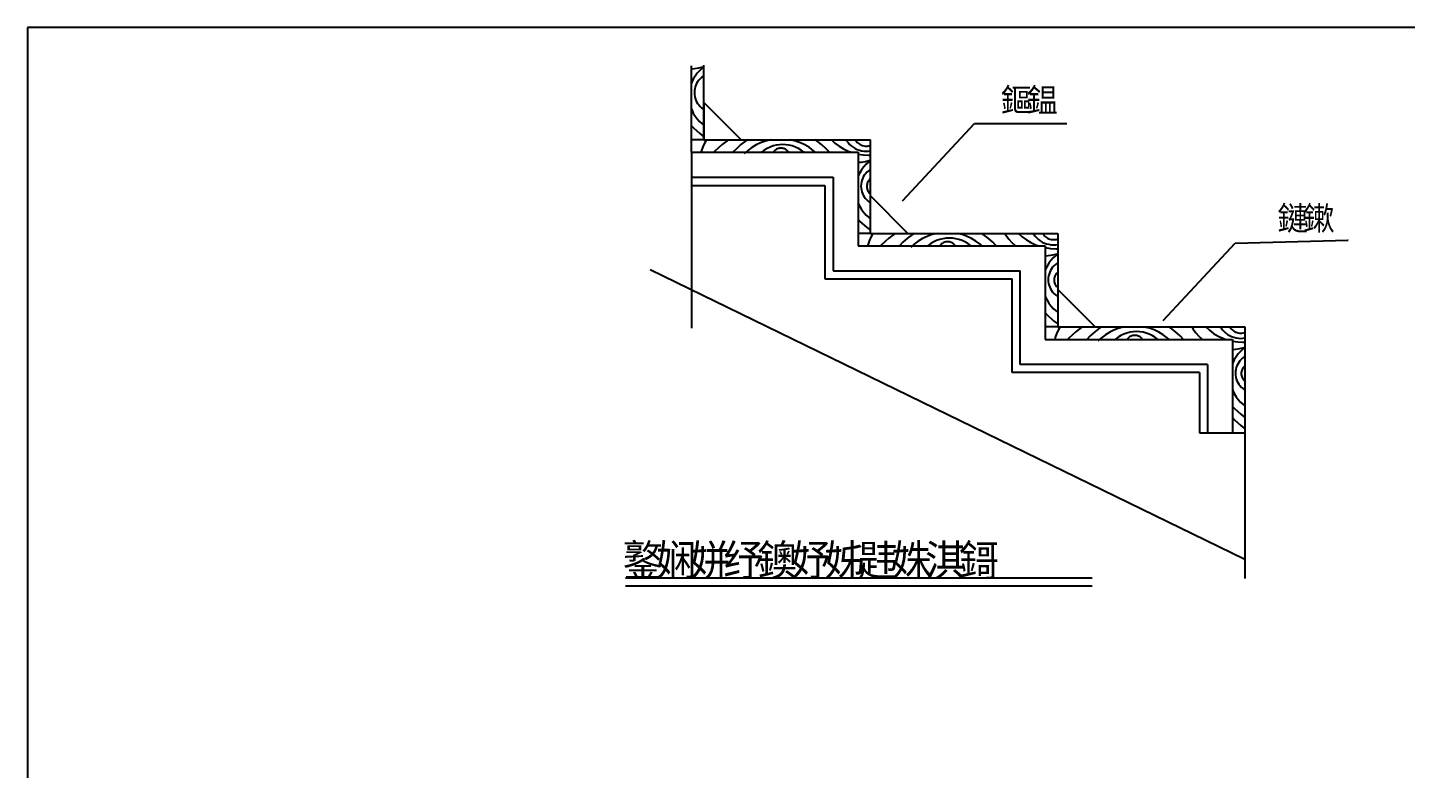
# Model space of a CAD drawing. Header units: metres. Extents: x 0 to 420, y 0 to 297.
# Drawn here: x 0 to 276, y 148.5 to 297 of the extents above; entities that cross this region are included whole.
import ezdxf

# ---------------------------------------------------------------- set-up
doc = ezdxf.new("R2010")
doc.units = ezdxf.units.M

msp = doc.modelspace()

# ---------------------------------------------------------------- linework, layer by layer
for p, q in [((420, 297), (0, 297)), ((0, 297), (0, 0)), ((132.96, 271.99), (132.96, 289.31)), ((132.96, 288.75), (133.58, 288.79)), ((133.69, 287.26), (133.33, 286.66)), ((133.58, 288.79), (134.46, 288.92)), ((134.11, 287.83), (133.69, 287.26)), ((134.59, 288.35), (134.11, 287.83)), ((134.46, 288.92), (135.33, 289.14)), ((135.11, 288.83), (134.59, 288.35)), ((135.3, 287.22), (134.99, 286.99)), ((135.46, 289.1), (135.11, 288.83)), ((135.46, 287.32), (135.3, 287.22)), ((135.33, 289.14), (135.46, 289.18)), ((135.46, 274.49), (135.46, 289.46)), ((133.03, 286.02), (132.96, 285.85)), ((133.33, 286.66), (133.03, 286.02)), ((133.58, 284.35), (133.56, 283.97)), ((133.63, 284.73), (133.58, 284.35)), ((133.73, 285.1), (133.63, 284.73)), ((133.86, 285.46), (133.73, 285.1)), ((134.02, 285.81), (133.86, 285.46)), ((134.22, 286.14), (134.02, 285.81)), ((134.45, 286.45), (134.22, 286.14)), ((134.71, 286.74), (134.45, 286.45)), ((134.99, 286.99), (134.71, 286.74)), ((133.56, 283.97), (133.58, 283.58)), ((133.58, 283.58), (133.63, 283.2)), ((133.63, 283.2), (133.73, 282.83)), ((133.73, 282.83), (133.86, 282.47)), ((133.86, 282.47), (134.02, 282.12)), ((134.02, 282.12), (134.22, 281.79)), ((134.22, 281.79), (134.45, 281.48)), ((135.46, 281.99), (142.96, 274.49)), ((135.46, 281.99), (135.46, 274.49)), ((132.96, 280.68), (133.03, 280.51)), ((133.03, 280.51), (133.33, 279.87)), ((133.33, 279.87), (133.69, 279.26)), ((133.69, 279.26), (134.11, 278.7)), ((134.45, 281.48), (134.71, 281.2)), ((134.71, 281.2), (134.99, 280.94)), ((134.99, 280.94), (135.3, 280.71)), ((135.3, 280.71), (135.46, 280.61)), ((132.96, 277.32), (133.36, 276.9)), ((133.36, 276.9), (134.65, 275.73)), ((134.11, 278.7), (134.59, 278.17)), ((134.59, 278.17), (135.11, 277.7)), ((135.11, 277.7), (135.46, 277.43)), ((175.24, 262.25), (189.65, 277.74)), ((189.65, 277.74), (208.17, 277.74)), ((135.46, 274.49), (132.96, 274.49)), ((134.65, 275.73), (135.46, 275.11)), ((135.58, 273.84), (135.24, 273.11)), ((135.46, 274.49), (166.34, 274.49)), ((135.46, 274.49), (142.96, 274.49)), ((135.97, 274.49), (135.58, 273.84)), ((139.15, 273.56), (137.66, 272.21)), ((140.37, 274.49), (139.15, 273.56)), ((142.89, 273.54), (141.97, 272.7)), ((143.9, 274.29), (142.89, 273.54)), ((144.21, 274.49), (143.9, 274.29)), ((145.92, 273.46), (145.04, 272.93)), ((146.84, 273.89), (145.92, 273.46)), ((147.8, 274.24), (146.84, 273.89)), ((148.81, 274.49), (147.8, 274.24)), ((149.33, 273.27), (148.72, 273.05)), ((149.96, 273.43), (149.33, 273.27)), ((150.61, 273.52), (149.96, 273.43)), ((151.26, 273.56), (150.61, 273.52)), ((151.91, 273.52), (151.26, 273.56)), ((152.55, 273.43), (151.91, 273.52)), ((153.18, 273.27), (152.55, 273.43)), ((152.85, 274.48), (152.83, 274.49)), ((153.84, 274.24), (152.85, 274.48)), ((153.8, 273.05), (153.18, 273.27)), ((154.8, 273.89), (153.84, 274.24)), ((155.72, 273.46), (154.8, 273.89)), ((156.6, 272.93), (155.72, 273.46)), ((158.06, 274.29), (157.75, 274.49)), ((159.06, 273.54), (158.06, 274.29)), ((159.99, 272.7), (159.06, 273.54)), ((161, 274.49), (161.73, 273.83)), ((161.73, 273.83), (162.57, 273.21)), ((163.94, 274.49), (164.06, 274.3)), ((164.06, 274.3), (164.34, 273.93)), ((164.34, 273.93), (164.65, 273.59)), ((164.65, 273.59), (164.99, 273.27)), ((164.99, 273.27), (165.36, 273)), ((165.81, 274.49), (165.89, 274.37)), ((165.89, 274.37), (166.04, 274.17)), ((166.04, 274.17), (166.2, 273.99)), ((166.2, 273.99), (166.39, 273.82)), ((166.34, 274.49), (168.84, 274.49)), ((166.39, 273.82), (166.59, 273.67)), ((166.59, 273.67), (166.8, 273.54)), ((166.8, 273.54), (167.03, 273.43)), ((167.03, 273.43), (167.26, 273.35)), ((167.26, 273.35), (167.51, 273.29)), ((167.51, 273.29), (167.75, 273.25)), ((167.75, 273.25), (168, 273.24)), ((168, 273.24), (168.25, 273.25)), ((168.25, 273.25), (168.5, 273.29)), ((168.5, 273.29), (168.74, 273.35)), ((168.74, 273.35), (168.84, 273.38)), ((168.84, 255.74), (168.84, 274.49)), ((132.96, 271.99), (166.34, 271.99)), ((132.96, 271.99), (132.96, 265.36)), ((134.97, 272.36), (134.87, 271.99)), ((135.24, 273.11), (134.97, 272.36)), ((137.66, 272.21), (137.45, 271.99)), ((141.97, 272.7), (141.3, 271.99)), ((144.22, 272.32), (143.51, 271.68)), ((145.04, 272.93), (144.22, 272.32)), ((147.05, 272.05), (146.97, 271.99)), ((147.57, 272.44), (147.05, 272.05)), ((148.13, 272.77), (147.57, 272.44)), ((148.72, 273.05), (148.13, 272.77)), ((149.42, 272.11), (149.32, 271.99)), ((149.54, 272.25), (149.42, 272.11)), ((149.68, 272.38), (149.54, 272.25)), ((149.83, 272.49), (149.68, 272.38)), ((149.99, 272.59), (149.83, 272.49)), ((150.16, 272.67), (149.99, 272.59)), ((150.34, 272.73), (150.16, 272.67)), ((150.52, 272.78), (150.34, 272.73)), ((150.71, 272.81), (150.52, 272.78)), ((150.9, 272.81), (150.71, 272.81)), ((151.09, 272.81), (150.9, 272.81)), ((151.27, 272.78), (151.09, 272.81)), ((151.46, 272.73), (151.27, 272.78)), ((151.63, 272.67), (151.46, 272.73)), ((151.8, 272.59), (151.63, 272.67)), ((151.97, 272.49), (151.8, 272.59)), ((152.12, 272.38), (151.97, 272.49)), ((152.26, 272.25), (152.12, 272.38)), ((152.38, 272.11), (152.26, 272.25)), ((152.48, 271.99), (152.38, 272.11)), ((154.39, 272.77), (153.8, 273.05)), ((154.95, 272.44), (154.39, 272.77)), ((155.47, 272.05), (154.95, 272.44)), ((155.54, 271.99), (155.47, 272.05)), ((157.42, 272.32), (156.6, 272.93)), ((157.81, 271.99), (157.42, 272.32)), ((160.65, 271.99), (159.99, 272.7)), ((162.57, 273.21), (163.46, 272.67)), ((163.46, 272.67), (164.39, 272.23)), ((164.39, 272.23), (165.04, 271.99)), ((165.36, 273), (165.76, 272.76)), ((165.76, 272.76), (166.18, 272.56)), ((166.18, 272.56), (166.61, 272.41)), ((166.34, 271.99), (166.34, 253.24)), ((166.34, 271.64), (167.4, 271.48)), ((166.61, 272.41), (167.06, 272.3)), ((167.06, 272.3), (167.52, 272.23)), ((167.4, 271.48), (168.44, 271.43)), ((167.52, 272.23), (167.98, 272.2)), ((167.98, 272.2), (168.44, 272.23)), ((168.44, 272.23), (168.84, 272.28)), ((168.44, 271.43), (168.84, 271.43)), ((166.34, 270), (166.96, 270.04)), ((166.71, 267.91), (166.4, 267.27)), ((167.07, 268.51), (166.71, 267.91)), ((166.96, 270.04), (167.84, 270.17)), ((167.49, 269.08), (167.07, 268.51)), ((167.96, 269.6), (167.49, 269.08)), ((168.08, 267.99), (167.82, 267.7)), ((167.84, 270.17), (168.71, 270.39)), ((168.49, 270.08), (167.96, 269.6)), ((168.37, 268.24), (168.08, 267.99)), ((168.68, 268.47), (168.37, 268.24)), ((168.84, 270.35), (168.49, 270.08)), ((168.84, 268.57), (168.68, 268.47)), ((168.71, 270.39), (168.84, 270.43)), ((132.96, 266.99), (161.34, 266.99)), ((132.96, 265.36), (132.96, 236.73)), ((132.96, 265.36), (159.71, 265.36)), ((159.71, 265.36), (159.71, 246.61)), ((161.34, 266.99), (161.34, 248.24)), ((166.4, 267.27), (166.34, 267.1)), ((166.95, 265.6), (166.93, 265.22)), ((166.93, 265.22), (166.95, 264.83)), ((167.01, 265.98), (166.95, 265.6)), ((167.1, 266.35), (167.01, 265.98)), ((167.23, 266.71), (167.1, 266.35)), ((167.4, 267.06), (167.23, 266.71)), ((167.59, 267.39), (167.4, 267.06)), ((167.82, 267.7), (167.59, 267.39)), ((168.12, 265.36), (168.11, 265.16)), ((168.11, 265.16), (168.12, 264.96)), ((168.15, 265.56), (168.12, 265.36)), ((168.12, 264.96), (168.15, 264.77)), ((168.2, 265.75), (168.15, 265.56)), ((168.27, 265.93), (168.2, 265.75)), ((168.35, 266.11), (168.27, 265.93)), ((168.45, 266.28), (168.35, 266.11)), ((168.57, 266.44), (168.45, 266.28)), ((168.71, 266.59), (168.57, 266.44)), ((168.84, 266.71), (168.71, 266.59)), ((166.95, 264.83), (167.01, 264.45)), ((167.01, 264.45), (167.1, 264.08)), ((167.1, 264.08), (167.23, 263.72)), ((167.23, 263.72), (167.4, 263.37)), ((167.4, 263.37), (167.59, 263.04)), ((167.59, 263.04), (167.82, 262.73)), ((167.82, 262.73), (168.08, 262.45)), ((168.08, 262.45), (168.37, 262.19)), ((168.15, 264.77), (168.2, 264.58)), ((168.2, 264.58), (168.27, 264.39)), ((168.27, 264.39), (168.35, 264.21)), ((168.35, 264.21), (168.45, 264.04)), ((168.45, 264.04), (168.57, 263.88)), ((168.57, 263.88), (168.68, 263.76)), ((168.84, 263.24), (176.34, 255.74)), ((166.34, 261.93), (166.4, 261.76)), ((166.4, 261.76), (166.71, 261.12)), ((166.71, 261.12), (167.07, 260.51)), ((167.07, 260.51), (167.49, 259.95)), ((167.49, 259.95), (167.96, 259.42)), ((168.37, 262.19), (168.68, 261.96)), ((168.68, 261.96), (168.84, 261.86)), ((166.34, 258.57), (166.73, 258.15)), ((166.73, 258.15), (168.03, 256.98)), ((167.96, 259.42), (168.49, 258.95)), ((168.03, 256.98), (168.84, 256.36)), ((168.49, 258.95), (168.84, 258.68)), ((168.84, 255.74), (166.34, 255.74)), ((168.61, 254.36), (168.35, 253.61)), ((168.96, 255.09), (168.61, 254.36)), ((168.84, 255.74), (206.34, 255.74)), ((169.34, 255.74), (168.96, 255.09)), ((172.53, 254.81), (171.04, 253.46)), ((173.75, 255.74), (172.53, 254.81)), ((175.34, 253.95), (174.68, 253.24)), ((176.27, 254.79), (175.34, 253.95)), ((177.27, 255.54), (176.27, 254.79)), ((177.58, 255.74), (177.27, 255.54)), ((178.42, 254.18), (177.6, 253.57)), ((179.29, 254.71), (178.42, 254.18)), ((180.22, 255.14), (179.29, 254.71)), ((181.18, 255.49), (180.22, 255.14)), ((181.5, 254.02), (180.95, 253.69)), ((182.19, 255.74), (181.18, 255.49)), ((182.09, 254.3), (181.5, 254.02)), ((182.71, 254.52), (182.09, 254.3)), ((183.34, 254.68), (182.71, 254.52)), ((183.98, 254.77), (183.34, 254.68)), ((183.54, 253.92), (183.37, 253.84)), ((183.72, 253.98), (183.54, 253.92)), ((183.9, 254.03), (183.72, 253.98)), ((184.09, 254.06), (183.9, 254.03)), ((184.63, 254.81), (183.98, 254.77)), ((184.27, 254.06), (184.09, 254.06)), ((184.46, 254.06), (184.27, 254.06)), ((184.65, 254.03), (184.46, 254.06)), ((185.28, 254.77), (184.63, 254.81)), ((184.83, 253.98), (184.65, 254.03)), ((185.01, 253.92), (184.83, 253.98)), ((185.18, 253.84), (185.01, 253.92)), ((185.93, 254.68), (185.28, 254.77)), ((186.56, 254.52), (185.93, 254.68)), ((186.22, 255.73), (186.2, 255.74)), ((187.21, 255.49), (186.22, 255.73)), ((187.17, 254.3), (186.56, 254.52)), ((187.76, 254.02), (187.17, 254.3)), ((188.18, 255.14), (187.21, 255.49)), ((188.32, 253.69), (187.76, 254.02)), ((189.1, 254.71), (188.18, 255.14)), ((189.97, 254.18), (189.1, 254.71)), ((190.79, 253.57), (189.97, 254.18)), ((191.43, 255.54), (191.13, 255.74)), ((192.44, 254.79), (191.43, 255.54)), ((193.36, 253.95), (192.44, 254.79)), ((194.03, 253.24), (193.36, 253.95)), ((195.72, 255.74), (195.99, 255.29)), ((195.99, 255.29), (196.53, 254.58)), ((196.53, 254.58), (197.13, 253.91)), ((198.5, 255.74), (199.23, 255.08)), ((199.23, 255.08), (200.07, 254.46)), ((200.07, 254.46), (200.96, 253.92)), ((200.96, 253.92), (201.89, 253.48)), ((201.44, 255.74), (201.56, 255.55)), ((201.56, 255.55), (201.84, 255.18)), ((201.84, 255.18), (202.15, 254.84)), ((202.15, 254.84), (202.49, 254.52)), ((202.49, 254.52), (202.86, 254.25)), ((202.86, 254.25), (203.26, 254.01)), ((203.26, 254.01), (203.68, 253.81)), ((203.31, 255.74), (203.39, 255.62)), ((203.39, 255.62), (203.54, 255.42)), ((203.54, 255.42), (203.7, 255.24)), ((203.7, 255.24), (203.89, 255.07)), ((203.89, 255.07), (204.09, 254.92)), ((204.09, 254.92), (204.3, 254.79)), ((204.3, 254.79), (204.53, 254.68)), ((204.53, 254.68), (204.76, 254.6)), ((204.76, 254.6), (205.01, 254.54)), ((205.01, 254.54), (205.25, 254.5)), ((205.25, 254.5), (205.5, 254.49)), ((205.5, 254.49), (205.75, 254.5)), ((205.75, 254.5), (206, 254.54)), ((206, 254.54), (206.24, 254.6)), ((206.24, 254.6), (206.34, 254.63)), ((206.34, 255.74), (206.34, 236.99)), ((241.89, 253.79), (264.52, 254.4)), ((264.52, 254.4), (264.45, 254.4)), ((166.34, 253.24), (203.84, 253.24)), ((168.35, 253.61), (168.24, 253.24)), ((171.04, 253.46), (170.82, 253.24)), ((177.6, 253.57), (176.89, 252.93)), ((180.42, 253.3), (180.35, 253.24)), ((180.95, 253.69), (180.42, 253.3)), ((182.79, 253.36), (182.7, 253.24)), ((182.92, 253.5), (182.79, 253.36)), ((183.06, 253.63), (182.92, 253.5)), ((183.21, 253.74), (183.06, 253.63)), ((183.37, 253.84), (183.21, 253.74)), ((185.34, 253.74), (185.18, 253.84)), ((185.49, 253.63), (185.34, 253.74)), ((185.63, 253.5), (185.49, 253.63)), ((185.76, 253.36), (185.63, 253.5)), ((185.85, 253.24), (185.76, 253.36)), ((188.84, 253.3), (188.32, 253.69)), ((188.92, 253.24), (188.84, 253.3)), ((191.18, 253.24), (190.79, 253.57)), ((197.13, 253.91), (197.79, 253.31)), ((197.79, 253.31), (197.88, 253.24)), ((201.89, 253.48), (202.54, 253.24)), ((203.68, 253.81), (204.11, 253.66)), ((203.84, 253.24), (203.84, 234.49)), ((203.84, 252.89), (204.9, 252.73)), ((203.84, 251.25), (204.46, 251.29)), ((204.11, 253.66), (204.56, 253.55)), ((204.46, 251.29), (205.34, 251.42)), ((204.56, 253.55), (205.02, 253.48)), ((204.9, 252.73), (205.94, 252.68)), ((205.02, 253.48), (205.48, 253.45)), ((205.34, 251.42), (206.21, 251.64)), ((205.99, 251.33), (205.46, 250.85)), ((205.48, 253.45), (205.94, 253.48)), ((205.94, 253.48), (206.34, 253.53)), ((205.94, 252.68), (206.34, 252.68)), ((206.34, 251.6), (205.99, 251.33)), ((206.21, 251.64), (206.34, 251.68)), ((227.49, 238.3), (241.89, 253.79)), ((124.74, 248.51), (243.84, 190.43)), ((203.9, 248.52), (203.84, 248.35)), ((204.21, 249.16), (203.9, 248.52)), ((204.57, 249.76), (204.21, 249.16)), ((204.99, 250.33), (204.57, 249.76)), ((205.09, 248.64), (204.9, 248.31)), ((205.46, 250.85), (204.99, 250.33)), ((205.32, 248.95), (205.09, 248.64)), ((205.58, 249.24), (205.32, 248.95)), ((205.87, 249.49), (205.58, 249.24)), ((206.18, 249.72), (205.87, 249.49)), ((206.34, 249.82), (206.18, 249.72)), ((159.71, 246.61), (197.21, 246.61)), ((161.34, 248.24), (198.84, 248.24)), ((197.21, 227.86), (197.21, 246.61)), ((198.84, 229.49), (198.84, 248.24)), ((204.45, 246.85), (204.43, 246.47)), ((204.43, 246.47), (204.45, 246.08)), ((204.51, 247.23), (204.45, 246.85)), ((204.45, 246.08), (204.51, 245.7)), ((204.6, 247.6), (204.51, 247.23)), ((204.51, 245.7), (204.6, 245.33)), ((204.73, 247.96), (204.6, 247.6)), ((204.9, 248.31), (204.73, 247.96)), ((205.62, 246.61), (205.61, 246.41)), ((205.61, 246.41), (205.62, 246.21)), ((205.65, 246.81), (205.62, 246.61)), ((205.62, 246.21), (205.65, 246.02)), ((205.7, 247), (205.65, 246.81)), ((205.65, 246.02), (205.7, 245.83)), ((205.77, 247.18), (205.7, 247)), ((205.7, 245.83), (205.77, 245.64)), ((205.85, 247.36), (205.77, 247.18)), ((205.77, 245.64), (205.85, 245.46)), ((205.95, 247.53), (205.85, 247.36)), ((206.07, 247.69), (205.95, 247.53)), ((206.21, 247.84), (206.07, 247.69)), ((206.34, 247.96), (206.21, 247.84)), ((203.84, 243.18), (203.9, 243.01)), ((203.9, 243.01), (204.21, 242.37)), ((204.6, 245.33), (204.73, 244.97)), ((204.73, 244.97), (204.9, 244.62)), ((204.9, 244.62), (205.09, 244.29)), ((205.09, 244.29), (205.32, 243.98)), ((205.32, 243.98), (205.58, 243.7)), ((205.58, 243.7), (205.87, 243.44)), ((205.85, 245.46), (205.95, 245.29)), ((205.87, 243.44), (206.18, 243.21)), ((205.95, 245.29), (206.07, 245.13)), ((206.07, 245.13), (206.18, 245.01)), ((206.18, 243.21), (206.34, 243.11)), ((206.34, 244.49), (213.84, 236.99)), ((206.34, 244.49), (206.34, 236.99)), ((204.21, 242.37), (204.57, 241.76)), ((204.57, 241.76), (204.99, 241.2)), ((204.99, 241.2), (205.46, 240.67)), ((205.46, 240.67), (205.99, 240.2)), ((205.99, 240.2), (206.34, 239.93)), ((203.84, 239.82), (204.23, 239.4)), ((204.23, 239.4), (205.53, 238.23)), ((205.53, 238.23), (206.34, 237.61)), ((206.34, 236.99), (203.84, 236.99)), ((205.85, 234.86), (205.74, 234.49)), ((206.11, 235.61), (205.85, 234.86)), ((206.46, 236.34), (206.11, 235.61)), ((206.34, 236.99), (243.84, 236.99)), ((206.34, 236.99), (213.84, 236.99)), ((206.84, 236.99), (206.46, 236.34)), ((208.54, 234.71), (208.32, 234.49)), ((210.03, 236.06), (208.54, 234.71)), ((211.25, 236.99), (210.03, 236.06)), ((212.84, 235.2), (212.18, 234.49)), ((213.77, 236.04), (212.84, 235.2)), ((214.77, 236.79), (213.77, 236.04)), ((215.1, 234.82), (214.39, 234.18)), ((215.08, 236.99), (214.77, 236.79)), ((215.92, 235.43), (215.1, 234.82)), ((216.79, 235.96), (215.92, 235.43)), ((217.72, 236.39), (216.79, 235.96)), ((218.68, 236.74), (217.72, 236.39)), ((218.45, 234.94), (217.92, 234.55)), ((219, 235.27), (218.45, 234.94)), ((219.69, 236.99), (218.68, 236.74)), ((219.59, 235.55), (219, 235.27)), ((220.21, 235.77), (219.59, 235.55)), ((220.29, 234.61), (220.2, 234.49)), ((220.84, 235.93), (220.21, 235.77)), ((220.42, 234.75), (220.29, 234.61)), ((220.56, 234.88), (220.42, 234.75)), ((220.71, 234.99), (220.56, 234.88)), ((220.87, 235.09), (220.71, 234.99)), ((221.48, 236.02), (220.84, 235.93)), ((221.04, 235.17), (220.87, 235.09)), ((221.22, 235.23), (221.04, 235.17)), ((221.4, 235.28), (221.22, 235.23)), ((221.59, 235.31), (221.4, 235.28)), ((222.13, 236.06), (221.48, 236.02)), ((221.77, 235.31), (221.59, 235.31)), ((221.96, 235.31), (221.77, 235.31)), ((222.15, 235.28), (221.96, 235.31)), ((222.78, 236.02), (222.13, 236.06)), ((222.33, 235.23), (222.15, 235.28)), ((222.51, 235.17), (222.33, 235.23)), ((222.68, 235.09), (222.51, 235.17)), ((222.84, 234.99), (222.68, 235.09)), ((223.43, 235.93), (222.78, 236.02)), ((222.99, 234.88), (222.84, 234.99)), ((223.13, 234.75), (222.99, 234.88)), ((223.26, 234.61), (223.13, 234.75)), ((223.35, 234.49), (223.26, 234.61)), ((224.06, 235.77), (223.43, 235.93)), ((223.72, 236.98), (223.7, 236.99)), ((224.71, 236.74), (223.72, 236.98)), ((224.67, 235.55), (224.06, 235.77)), ((225.26, 235.27), (224.67, 235.55)), ((225.68, 236.39), (224.71, 236.74)), ((225.82, 234.94), (225.26, 235.27)), ((226.6, 235.96), (225.68, 236.39)), ((226.34, 234.55), (225.82, 234.94)), ((227.47, 235.43), (226.6, 235.96)), ((228.29, 234.82), (227.47, 235.43)), ((228.68, 234.49), (228.29, 234.82)), ((228.93, 236.79), (228.63, 236.99)), ((229.94, 236.04), (228.93, 236.79)), ((230.86, 235.2), (229.94, 236.04)), ((231.53, 234.49), (230.86, 235.2)), ((233.22, 236.99), (233.49, 236.54)), ((233.49, 236.54), (234.03, 235.83)), ((234.03, 235.83), (234.63, 235.16)), ((234.63, 235.16), (235.29, 234.56)), ((236, 236.99), (236.73, 236.33)), ((236.73, 236.33), (237.57, 235.71)), ((237.57, 235.71), (238.46, 235.17)), ((238.46, 235.17), (239.39, 234.73)), ((238.94, 236.99), (239.06, 236.8)), ((239.06, 236.8), (239.34, 236.43)), ((239.34, 236.43), (239.65, 236.09)), ((239.39, 234.73), (240.04, 234.49)), ((239.65, 236.09), (239.99, 235.77)), ((239.99, 235.77), (240.36, 235.5)), ((240.36, 235.5), (240.76, 235.26)), ((240.76, 235.26), (241.18, 235.06)), ((240.81, 236.99), (240.89, 236.87)), ((240.89, 236.87), (241.04, 236.67)), ((241.04, 236.67), (241.2, 236.49)), ((241.18, 235.06), (241.61, 234.91)), ((241.2, 236.49), (241.39, 236.32)), ((241.39, 236.32), (241.59, 236.17)), ((241.59, 236.17), (241.8, 236.04)), ((241.61, 234.91), (242.06, 234.8)), ((241.8, 236.04), (242.03, 235.93)), ((242.03, 235.93), (242.26, 235.85)), ((242.06, 234.8), (242.52, 234.73)), ((242.26, 235.85), (242.51, 235.79)), ((242.51, 235.79), (242.75, 235.75)), ((242.52, 234.73), (242.98, 234.7)), ((242.75, 235.75), (243, 235.74)), ((242.98, 234.7), (243.44, 234.73)), ((243, 235.74), (243.25, 235.75)), ((243.25, 235.75), (243.5, 235.79)), ((243.44, 234.73), (243.84, 234.78)), ((243.5, 235.79), (243.74, 235.85)), ((243.74, 235.85), (243.84, 235.88)), ((243.84, 236.99), (243.84, 215.74)), ((203.84, 234.49), (241.34, 234.49)), ((217.92, 234.55), (217.85, 234.49)), ((226.42, 234.49), (226.34, 234.55)), ((235.29, 234.56), (235.38, 234.49)), ((241.34, 234.49), (241.34, 215.74)), ((241.34, 234.14), (242.4, 233.98)), ((241.34, 232.5), (241.96, 232.54)), ((241.96, 232.54), (242.84, 232.67)), ((242.4, 233.98), (243.44, 233.93)), ((242.96, 232.1), (242.49, 231.58)), ((242.84, 232.67), (243.71, 232.89)), ((243.49, 232.58), (242.96, 232.1)), ((243.44, 233.93), (243.84, 233.93)), ((243.84, 232.85), (243.49, 232.58)), ((243.71, 232.89), (243.84, 232.93)), ((236.34, 229.49), (198.84, 229.49)), ((236.34, 229.49), (236.34, 215.74)), ((241.4, 229.77), (241.34, 229.6)), ((241.71, 230.41), (241.4, 229.77)), ((242.07, 231.01), (241.71, 230.41)), ((242.49, 231.58), (242.07, 231.01)), ((242.23, 229.21), (242.1, 228.85)), ((242.4, 229.56), (242.23, 229.21)), ((242.59, 229.89), (242.4, 229.56)), ((242.82, 230.2), (242.59, 229.89)), ((243.08, 230.49), (242.82, 230.2)), ((243.37, 230.74), (243.08, 230.49)), ((243.68, 230.97), (243.37, 230.74)), ((243.71, 229.09), (243.57, 228.94)), ((243.84, 231.07), (243.68, 230.97)), ((243.84, 229.21), (243.71, 229.09)), ((234.71, 227.86), (197.21, 227.86)), ((234.71, 227.86), (234.71, 215.74)), ((241.95, 228.1), (241.93, 227.72)), ((241.93, 227.72), (241.95, 227.33)), ((242.01, 228.48), (241.95, 228.1)), ((241.95, 227.33), (242.01, 226.95)), ((242.1, 228.85), (242.01, 228.48)), ((242.01, 226.95), (242.1, 226.58)), ((242.1, 226.58), (242.23, 226.22)), ((243.12, 227.86), (243.11, 227.66)), ((243.11, 227.66), (243.12, 227.46)), ((243.15, 228.06), (243.12, 227.86)), ((243.12, 227.46), (243.15, 227.27)), ((243.2, 228.25), (243.15, 228.06)), ((243.15, 227.27), (243.2, 227.08)), ((243.27, 228.43), (243.2, 228.25)), ((243.2, 227.08), (243.27, 226.89)), ((243.35, 228.61), (243.27, 228.43)), ((243.27, 226.89), (243.35, 226.71)), ((243.45, 228.78), (243.35, 228.61)), ((243.35, 226.71), (243.45, 226.54)), ((243.57, 228.94), (243.45, 228.78)), ((243.45, 226.54), (243.57, 226.38)), ((243.57, 226.38), (243.68, 226.26)), ((241.34, 224.43), (241.4, 224.26)), ((241.4, 224.26), (241.71, 223.62)), ((241.71, 223.62), (242.07, 223.01)), ((242.23, 226.22), (242.4, 225.87)), ((242.4, 225.87), (242.59, 225.54)), ((242.59, 225.54), (242.82, 225.23)), ((242.82, 225.23), (243.08, 224.95)), ((243.08, 224.95), (243.37, 224.69)), ((243.37, 224.69), (243.68, 224.46)), ((243.68, 224.46), (243.84, 224.36)), ((241.34, 221.07), (241.73, 220.65)), ((242.07, 223.01), (242.49, 222.45)), ((242.49, 222.45), (242.96, 221.92)), ((242.96, 221.92), (243.49, 221.45)), ((243.49, 221.45), (243.84, 221.18)), ((241.34, 218.81), (241.73, 218.39)), ((241.73, 220.65), (243.03, 219.48)), ((241.73, 218.39), (243.03, 217.22)), ((243.03, 219.48), (243.84, 218.86)), ((234.71, 215.74), (243.84, 215.74)), ((243.03, 217.22), (243.84, 216.6)), ((243.84, 215.74), (243.84, 186.6)), ((119.74, 186.69), (213.24, 186.69)), ((119.74, 185.11), (213.24, 185.11))]:
    msp.add_line(p, q)

# ---------------------------------------------------------------- texts
for s, height, p in [('鏂', 4.77, (194.94, 280.05)), ('鎾', 4.77, (200.12, 280.05)), ('鏈', 4.77, (250.32, 256.39)), ('鏉', 4.77, (255.5, 256.39)), ('鐜', 6.2, (119.2, 187.16)), ('娴', 6.2, (125.94, 187.16)), ('姘', 6.2, (132.67, 187.16)), ('纾', 6.2, (139.4, 187.16)), ('鐭', 6.2, (146.14, 187.16)), ('妤', 6.2, (152.87, 187.16)), ('姊', 6.2, (159.61, 187.16)), ('韪', 6.2, (166.34, 187.16)), ('姝', 6.2, (173.08, 187.16)), ('淇', 6.2, (179.81, 187.16)), ('鎶', 6.2, (186.55, 187.16))]:
    msp.add_text(s, height=height).set_placement(p)

doc.saveas('drawing.dxf')
